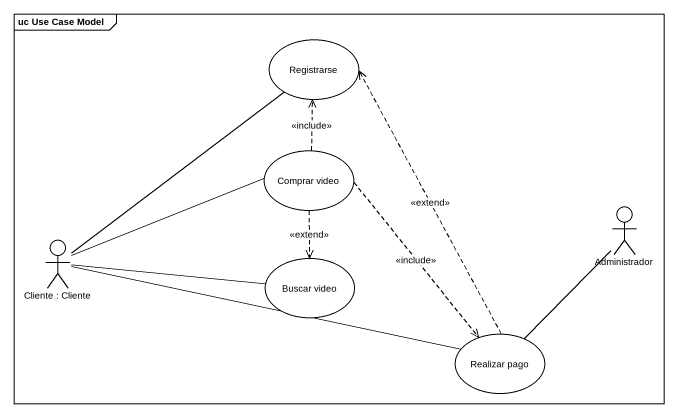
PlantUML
@startuml
mainframe uc Use Case Model
usecase Registrarse
usecase "Comprar video" as Comprar_video
actor Administrador
actor "Cliente : Cliente" as Cliente
usecase "Buscar video" as Buscar_video
usecase "Realizar pago" as Realizar_pago
Comprar_video .up.> Registrarse : <<include>>
Comprar_video ..> Buscar_video : <<extend>>
Comprar_video ..> Realizar_pago : <<include>>
Administrador -- Realizar_pago
Cliente -up- Registrarse
Cliente -right- Comprar_video
Cliente -right- Buscar_video
Cliente -right- Realizar_pago
Realizar_pago .up.> Registrarse : <<extend>>
@enduml
